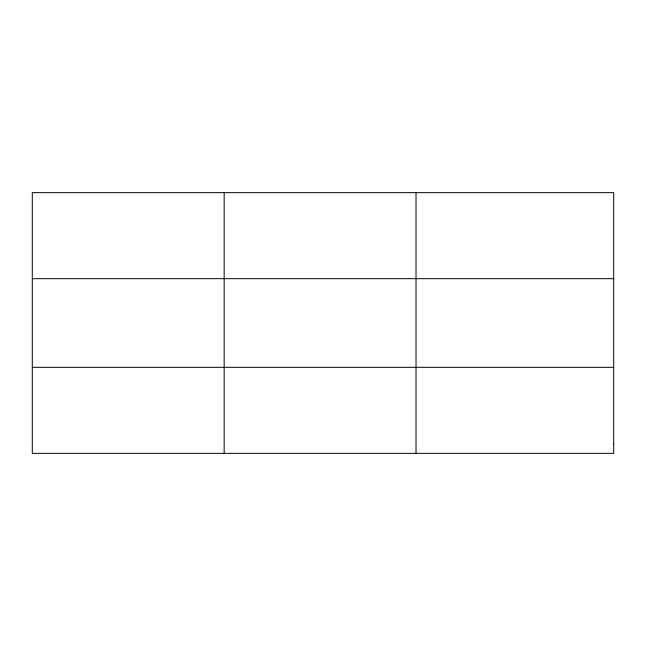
<?xml version="1.0" encoding="UTF-8"?>
<svg xmlns="http://www.w3.org/2000/svg" width="646" height="646" viewBox="0 0 646 646"><rect width="100%" height="100%" fill="white"/><g stroke="black" fill="none" stroke-linecap="round" stroke-linejoin="round"><path stroke-width="0.97" d="M224.162 192.645L224.162 453.355M416.024 192.645L416.024 453.355M32.3 278.676L613.7 278.676M32.3 367.324L613.7 367.324M613.7 443.794L613.7 453.355L32.3 453.355L32.3 192.645L613.7 192.645L613.7 443.794"/></g></svg>
